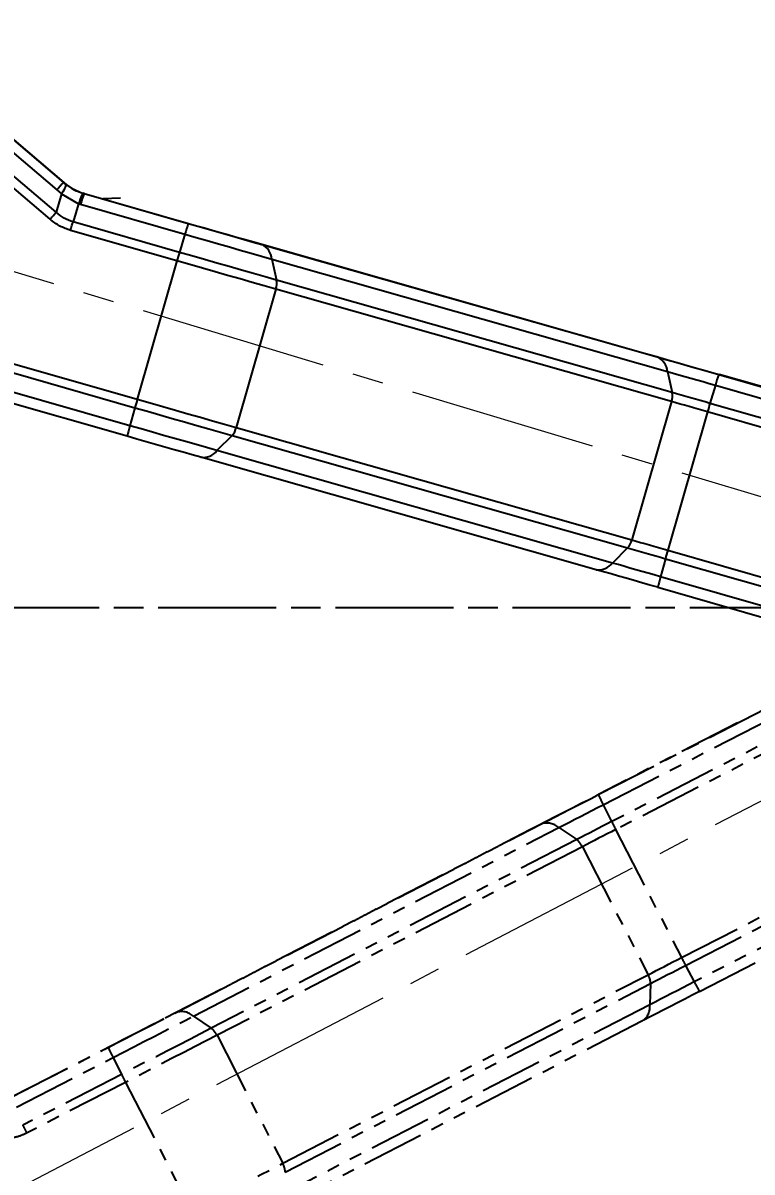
# Model space of a CAD drawing. Header units: millimetres. Extents: x 1953 to 4389, y 564 to 2287.
# Drawn here: x 3926.9 to 4001, y 1021.4 to 1138.2 of the extents above; entities that cross this region are included whole.
import ezdxf

# ---------------------------------------------------------------- set-up
doc = ezdxf.new("R2010")
doc.units = ezdxf.units.MM
for name, pattern in [('AM_ISO08W050', [18, 12, -1.5, 3, -1.5]), ('CENTER2', [28.575, 19.05, -3.175, 3.175, -3.175]), ('PHANTOM', [12.7, 6.35, -1.27, 1.27, -1.27, 1.27, -1.27])]:
    doc.linetypes.add(name, pattern=pattern)
for name, color, linetype, lineweight in [('AM_5', 3, 'Continuous', 25), ('AM_7', 4, 'AM_ISO08W050', 25), ('单点划线', 1, 'CENTER2', 13), ('标注', 3, 'Continuous', 13)]:
    doc.layers.add(name, color=color, linetype=linetype, lineweight=lineweight)
doc.styles.add('SLDTEXTSTYLE1', font='txt.shx', dxfattribs={"width": 0.7, "bigfont": 'gbcbig.shx'})
doc.dimstyles.new('SLDDIMSTYLE12$0', dxfattribs={"dimtxt": 12, "dimasz": 10, "dimexe": 0, "dimexo": 0.0625, "dimgap": 0.875, "dimtad": 1, "dimdec": 1, "dimlfac": 1.8, "dimrnd": 1e-09, "dimzin": 12, "dimdsep": 46, "dimtxsty": 'SLDTEXTSTYLE1', "dimcen": 0.09, "dimdle": 8.16, "dimclrd": 3, "dimclre": 3, "dimadec": 0, "dimazin": 3, "dimtfac": 1, "dimtdec": 1, "dimtofl": 0, "dimtmove": 0, "dimatfit": 3, "dimfxl": 0, "dimfrac": 2, "dimtolj": 1, "dimlwd": 5, "dimlwe": 5, "dimarcsym": 0})
doc.dimstyles.new('SLDDIMSTYLE12$2', dxfattribs={"dimtxt": 12, "dimasz": 10, "dimexe": 0, "dimexo": 0.0625, "dimgap": 0.875, "dimtad": 1, "dimdec": 1, "dimlfac": 1.8, "dimrnd": 1e-09, "dimzin": 12, "dimdsep": 46, "dimtxsty": 'SLDTEXTSTYLE1', "dimcen": 0.09, "dimdle": 8.16, "dimclrd": 3, "dimclre": 3, "dimadec": 0, "dimazin": 3, "dimtfac": 1, "dimtdec": 1, "dimtofl": 0, "dimtmove": 0, "dimatfit": 3, "dimfxl": 0, "dimfrac": 2, "dimtolj": 1, "dimlwd": 5, "dimlwe": 5, "dimarcsym": 0})

# ---------------------------------------------------------------- blocks, each defined once
blk = doc.blocks.new('*D78')
at = {"layer": 'Defpoints', "color": 0, "transparency": 16777216}
for p in [(3735.19, 1170.35), (3736.61, 1089.27), (4039.46, 1078.71), (4039.46, 1078.71), (3757.85, 931.93)]:
    blk.add_point(p, dxfattribs=at)
at = {"layer": '标注', "color": 3, "linetype": 'Continuous', "lineweight": 5, "transparency": 16777216}
blk.add_arc((4039.46, 1078.71), 303.03, 165.1292, 205.6373, dxfattribs=at)
at = {"layer": '标注', "color": 3, "transparency": 16777216}
for points in [[(3744.97, 1156.93), (3748.18, 1156.02), (3749.3, 1166.1)], [(3767.75, 948.34), (3764.77, 946.85), (3770.74, 938.65)]]:
    blk.add_solid(points, dxfattribs=at)
at = {"layer": '标注', "color": 0, "transparency": 16777216, "insert": (3743.61, 1050.83), "char_height": 10, "attachment_point": 5, "rotation": 275.3833, "style": 'SLDTEXTSTYLE1'}
blk.add_mtext('\\A1;60%%D', dxfattribs=at)
blk = doc.blocks.new('*D80')
at = {"layer": 'AM_5', "color": 3, "lineweight": 5, "transparency": 16777216}
blk.add_line((3788.91, 1078.74), (3787.46, 1078.74), dxfattribs=at)
at = {"layer": 'AM_5', "color": 3, "linetype": 'Continuous', "lineweight": 5, "transparency": 16777216}
blk.add_arc((4039.37, 1078.74), 251.91, 165.5129, 177.7254, dxfattribs=at)
at = {"layer": 'AM_5', "color": 3, "transparency": 16777216}
for points in [[(3793.86, 1142.21), (3797.07, 1141.31), (3798.16, 1151.39)], [(3789.32, 1088.71), (3785.99, 1088.77), (3787.46, 1078.74)]]:
    blk.add_solid(points, dxfattribs=at)
at = {"layer": 'Defpoints', "color": 0, "transparency": 16777216}
for p in [(3735.21, 1170.35), (3792.23, 1127.56), (3788.97, 1078.74), (4039.48, 1078.71), (4042.62, 1078.74)]:
    blk.add_point(p, dxfattribs=at)
at = {"layer": 'AM_5', "color": 0, "transparency": 16777216, "insert": (3783.34, 1116.46), "char_height": 12, "attachment_point": 5, "rotation": 81.6192, "style": 'SLDTEXTSTYLE1'}
blk.add_mtext('\\A1;15%%D', dxfattribs=at)
blk = doc.blocks.new('*D61')
at = {"layer": 'AM_5', "color": 3, "linetype": 'Continuous', "lineweight": 5, "transparency": 16777216}
for p, q in [((3803.06, 1152.25), (3817.15, 1199.04)), ((4044.63, 1130.53), (3826.73, 1196.16))]:
    blk.add_line(p, q, dxfattribs=at)
at = {"layer": 'AM_5', "color": 3, "lineweight": 5, "transparency": 16777216}
blk.add_line((4039.48, 1078.77), (4054.2, 1127.65), dxfattribs=at)
at = {"layer": 'AM_5', "color": 3, "transparency": 16777216}
for points in [[(3827.21, 1197.75), (3826.25, 1194.56), (3817.15, 1199.04)], [(4045.11, 1132.13), (4044.15, 1128.93), (4054.2, 1127.65)]]:
    blk.add_solid(points, dxfattribs=at)
at = {"layer": 'Defpoints', "color": 0, "transparency": 16777216}
for p in [(3817.15, 1199.04), (3803.04, 1152.19), (4039.46, 1078.71)]:
    blk.add_point(p, dxfattribs=at)
at = {"layer": 'AM_5', "color": 0, "transparency": 16777216, "insert": (3937.66, 1169.93), "char_height": 12, "attachment_point": 5, "rotation": 343.2384, "style": 'SLDTEXTSTYLE1'}
blk.add_mtext('\\A1;245', dxfattribs=at)

msp = doc.modelspace()

# ---------------------------------------------------------------- linework, layer by layer
at = {"color": 7, "linetype": 'Continuous', "lineweight": 25}
for p, q in [((3810.919, 1136.539), (3938.502, 1099.952)), ((3810.676, 1135.675), (3938.258, 1099.088)), ((3937.757, 1097.255), (3809.418, 1134.059)), ((3937.48, 1096.181), (3809.141, 1132.984)), ((3924.765, 1127.281), (3930.987, 1121.974)), ((3924.798, 1127.288), (3931.019, 1121.981)), ((3924.098, 1126.529), (3930.32, 1121.222)), ((3930.249, 1118.945), (3923.54, 1124.668)), ((3929.642, 1118.237), (3922.933, 1123.96)), ((3930.32, 1121.222), (3930.813, 1120.825)), ((3930.987, 1121.974), (3931.019, 1121.981)), ((3931.019, 1121.981), (3931.265, 1121.783)), ((3930.813, 1120.825), (3930.249, 1118.945)), ((3930.813, 1120.825), (3932.526, 1119.823)), ((3932.526, 1119.823), (3931.973, 1117.977)), ((3932.526, 1119.823), (3932.744, 1119.758)), ((3933.119, 1120.853), (3933.008, 1120.886)), ((3933.009, 1120.886), (3933.118, 1120.853)), ((3933.088, 1120.847), (3933.118, 1120.853)), ((3933.088, 1120.847), (3943.681, 1117.809)), ((3933.118, 1120.853), (3943.711, 1117.816)), ((3936.803, 1120.386), (3934.984, 1120.318)), ((3932.744, 1119.758), (3943.338, 1116.72)), ((3942.785, 1114.877), (3931.973, 1117.977)), ((3942.533, 1114.011), (3931.72, 1117.111)), ((3943.338, 1116.72), (3942.785, 1114.877)), ((3949.958, 1116.031), (3990.143, 1104.604)), ((3951.147, 1115.677), (3991.332, 1104.249)), ((3942.533, 1114.011), (3938.502, 1099.952)), ((3952.175, 1114.196), (3952.658, 1112.057)), ((3952.175, 1114.196), (3992.36, 1102.769)), ((3992.843, 1100.629), (3952.658, 1112.057)), ((3952.589, 1111.138), (3948.558, 1097.08)), ((3992.774, 1099.711), (3952.589, 1111.138)), ((3992.36, 1102.769), (3992.843, 1100.629)), ((3997.579, 1102.465), (4021.374, 1095.642)), ((4012.872, 1098.095), (3997.609, 1102.472)), ((3997.235, 1101.376), (3996.683, 1099.533)), ((3997.235, 1101.376), (4022.447, 1094.146)), ((3938.258, 1099.088), (3937.757, 1097.255)), ((3992.774, 1099.711), (3988.743, 1085.653)), ((4023.841, 1091.744), (3996.683, 1099.533)), ((3996.431, 1098.667), (3992.4, 1084.608)), ((4017.714, 1092.563), (3996.431, 1098.667)), ((3948.558, 1097.08), (3988.743, 1085.653)), ((3948.131, 1096.268), (3946.594, 1094.731)), ((3948.131, 1096.268), (3988.317, 1084.841)), ((3986.779, 1083.304), (3946.594, 1094.731)), ((3985.131, 1082.621), (3944.946, 1094.048)), ((3988.317, 1084.841), (3986.779, 1083.304)), ((3992.156, 1083.744), (3991.654, 1081.911)), ((3992.156, 1083.744), (4019.314, 1075.956)), ((3992.4, 1084.608), (4013.683, 1078.505)), ((4016.866, 1074.681), (3991.654, 1081.911)), ((3991.378, 1080.837), (4015.186, 1074.009))]:
    msp.add_line(p, q, dxfattribs=at)
at = {"color": 7, "linetype": 'PHANTOM', "lineweight": 25}
for p, q in [((3985.341, 1059.774), (4007.361, 1071.081)), ((3985.835, 1058.745), (4007.681, 1069.963)), ((4008.254, 1068.093), (3986.694, 1057.022)), ((3999.483, 1067.052), (3985.358, 1059.799)), ((4006.799, 1066.332), (3987.102, 1056.218)), ((3985.835, 1058.745), (3986.694, 1057.022)), ((3942.442, 1037.634), (3979.564, 1056.8)), ((3941.332, 1037.079), (3978.455, 1056.245)), ((3944.204, 1037.258), (3981.327, 1056.424)), ((3981.327, 1056.424), (3983.144, 1055.195)), ((3987.102, 1056.218), (3993.783, 1043.208)), ((3983.144, 1055.195), (3946.021, 1036.029)), ((3983.721, 1054.477), (3946.599, 1035.311)), ((3983.721, 1054.477), (3990.402, 1041.468)), ((3993.783, 1043.208), (4013.48, 1053.322)), ((3994.197, 1042.412), (4017.284, 1054.266)), ((4018.417, 1052.712), (3995.086, 1040.732)), ((3995.619, 1039.759), (4017.652, 1051.072)), ((3994.197, 1042.412), (3995.086, 1040.732)), ((3953.28, 1022.302), (3990.402, 1041.468)), ((3953.524, 1021.418), (3990.647, 1040.584)), ((3990.647, 1040.584), (3990.577, 1038.411)), ((3990.577, 1038.411), (3953.455, 1019.245)), ((3944.204, 1037.258), (3946.021, 1036.029)), ((3989.843, 1036.785), (3952.72, 1017.619)), ((3946.599, 1035.311), (3953.28, 1022.302)), ((3925.735, 1029.046), (3935.539, 1034.08)), ((3925.752, 1029.072), (3935.556, 1034.105)), ((3926.229, 1028.017), (3936.033, 1033.051)), ((3936.033, 1033.051), (3936.892, 1031.329)), ((3936.892, 1031.329), (3926.886, 1026.191)), ((3937.3, 1030.524), (3927.294, 1025.387)), ((3937.3, 1030.524), (3943.981, 1017.515))]:
    msp.add_line(p, q, dxfattribs=at)
at = {"color": 7, "linetype": 'Continuous', "lineweight": 25, "flags": 128}
for points in [[(3943.681, 1117.809), (3944.642, 1117.534), (3945.601, 1117.259), (3946.554, 1116.986), (3947.5, 1116.716), (3948.435, 1116.449), (3949.356, 1116.187), (3950.261, 1115.929), (3951.147, 1115.677)], [(3943.711, 1117.816), (3944.515, 1117.585), (3945.317, 1117.355), (3946.115, 1117.127), (3946.906, 1116.901), (3947.688, 1116.678), (3948.459, 1116.458), (3949.217, 1116.242), (3949.958, 1116.031)], [(3943.338, 1116.72), (3944.475, 1116.394), (3945.61, 1116.07), (3946.739, 1115.747), (3947.858, 1115.427), (3948.964, 1115.111), (3950.055, 1114.8), (3951.126, 1114.495), (3952.175, 1114.196)], [(3952.589, 1111.138), (3951.395, 1111.478), (3950.176, 1111.825), (3948.935, 1112.179), (3947.676, 1112.538), (3946.403, 1112.902), (3945.118, 1113.27), (3943.827, 1113.64), (3942.533, 1114.011)], [(3952.658, 1112.057), (3951.487, 1112.39), (3950.29, 1112.731), (3949.071, 1113.078), (3947.835, 1113.431), (3946.585, 1113.789), (3945.324, 1114.149), (3944.056, 1114.512), (3942.785, 1114.877)], [(3990.143, 1104.604), (3991.029, 1104.352), (3991.934, 1104.094), (3992.855, 1103.831), (3993.79, 1103.564), (3994.736, 1103.294), (3995.689, 1103.021), (3996.648, 1102.747), (3997.609, 1102.472)], [(3991.332, 1104.249), (3992.074, 1104.038), (3992.831, 1103.823), (3993.602, 1103.603), (3994.384, 1103.38), (3995.175, 1103.153), (3995.973, 1102.925), (3996.775, 1102.696), (3997.579, 1102.465)], [(3992.36, 1102.769), (3992.939, 1102.604), (3993.53, 1102.436), (3994.131, 1102.264), (3994.742, 1102.09), (3995.359, 1101.914), (3995.982, 1101.736), (3996.608, 1101.556), (3997.235, 1101.376)], [(3996.683, 1099.533), (3996.189, 1099.674), (3995.696, 1099.815), (3995.205, 1099.956), (3994.719, 1100.095), (3994.238, 1100.232), (3993.765, 1100.367), (3993.299, 1100.5), (3992.843, 1100.629)], [(3938.258, 1099.088), (3939.529, 1098.724), (3940.797, 1098.361), (3942.058, 1098), (3943.308, 1097.643), (3944.545, 1097.29), (3945.763, 1096.942), (3946.96, 1096.601), (3948.131, 1096.268)], [(3938.502, 1099.952), (3939.796, 1099.581), (3941.087, 1099.211), (3942.372, 1098.844), (3943.645, 1098.48), (3944.905, 1098.121), (3946.145, 1097.767), (3947.364, 1097.419), (3948.558, 1097.08)], [(3996.431, 1098.667), (3995.96, 1098.801), (3995.49, 1098.936), (3995.023, 1099.069), (3994.56, 1099.202), (3994.102, 1099.333), (3993.651, 1099.461), (3993.208, 1099.587), (3992.774, 1099.711)], [(3946.594, 1094.731), (3945.545, 1095.029), (3944.474, 1095.335), (3943.383, 1095.645), (3942.277, 1095.961), (3941.157, 1096.281), (3940.029, 1096.604), (3938.894, 1096.929), (3937.757, 1097.255)], [(3944.946, 1094.048), (3944.06, 1094.301), (3943.155, 1094.558), (3942.233, 1094.821), (3941.299, 1095.088), (3940.353, 1095.358), (3939.4, 1095.631), (3938.441, 1095.905), (3937.48, 1096.181)], [(3988.317, 1084.841), (3988.772, 1084.711), (3989.238, 1084.578), (3989.711, 1084.443), (3990.192, 1084.306), (3990.678, 1084.167), (3991.169, 1084.027), (3991.662, 1083.886), (3992.156, 1083.744)], [(3988.743, 1085.653), (3989.177, 1085.529), (3989.62, 1085.403), (3990.071, 1085.274), (3990.529, 1085.143), (3990.992, 1085.011), (3991.459, 1084.878), (3991.929, 1084.743), (3992.4, 1084.608)], [(3991.378, 1080.837), (3990.574, 1081.067), (3989.772, 1081.297), (3988.974, 1081.525), (3988.183, 1081.751), (3987.4, 1081.975), (3986.63, 1082.194), (3985.872, 1082.41), (3985.131, 1082.621)], [(3991.654, 1081.911), (3991.027, 1082.091), (3990.401, 1082.27), (3989.778, 1082.448), (3989.16, 1082.625), (3988.55, 1082.799), (3987.948, 1082.971), (3987.357, 1083.139), (3986.779, 1083.304)]]:
    msp.add_lwpolyline(points, dxfattribs=at)
at = {"color": 7, "linetype": 'PHANTOM', "lineweight": 25, "flags": 128}
for points in [[(3978.455, 1056.245), (3979.273, 1056.668), (3980.11, 1057.099), (3980.961, 1057.538), (3981.826, 1057.983), (3982.7, 1058.433), (3983.582, 1058.886), (3984.469, 1059.342), (3985.358, 1059.799)], [(3979.564, 1056.8), (3980.249, 1057.154), (3980.949, 1057.515), (3981.662, 1057.882), (3982.385, 1058.254), (3983.117, 1058.631), (3983.854, 1059.01), (3984.597, 1059.392), (3985.341, 1059.774)], [(3981.327, 1056.424), (3981.861, 1056.7), (3982.408, 1056.982), (3982.964, 1057.268), (3983.528, 1057.559), (3984.099, 1057.853), (3984.675, 1058.149), (3985.254, 1058.447), (3985.835, 1058.745)], [(3986.694, 1057.022), (3986.237, 1056.788), (3985.781, 1056.553), (3985.327, 1056.32), (3984.877, 1056.088), (3984.433, 1055.86), (3983.995, 1055.634), (3983.565, 1055.412), (3983.144, 1055.195)], [(3987.102, 1056.218), (3986.667, 1055.994), (3986.233, 1055.771), (3985.801, 1055.549), (3985.372, 1055.329), (3984.949, 1055.111), (3984.532, 1054.896), (3984.122, 1054.684), (3983.721, 1054.477)], [(3990.402, 1041.468), (3990.803, 1041.675), (3991.213, 1041.886), (3991.63, 1042.101), (3992.053, 1042.319), (3992.481, 1042.539), (3992.913, 1042.761), (3993.348, 1042.985), (3993.783, 1043.208)], [(3990.647, 1040.584), (3991.068, 1040.801), (3991.498, 1041.023), (3991.936, 1041.249), (3992.38, 1041.478), (3992.83, 1041.709), (3993.284, 1041.942), (3993.74, 1042.177), (3994.197, 1042.412)], [(3995.086, 1040.732), (3994.505, 1040.433), (3993.926, 1040.136), (3993.35, 1039.839), (3992.779, 1039.546), (3992.214, 1039.255), (3991.658, 1038.968), (3991.112, 1038.687), (3990.577, 1038.411)], [(3995.619, 1039.759), (3994.875, 1039.377), (3994.133, 1038.996), (3993.395, 1038.616), (3992.663, 1038.239), (3991.94, 1037.867), (3991.228, 1037.5), (3990.528, 1037.139), (3989.843, 1036.785)], [(3935.539, 1034.08), (3936.428, 1034.537), (3937.315, 1034.993), (3938.197, 1035.447), (3939.071, 1035.897), (3939.935, 1036.342), (3940.787, 1036.78), (3941.623, 1037.212), (3942.442, 1037.634)], [(3935.556, 1034.105), (3936.3, 1034.488), (3937.042, 1034.869), (3937.78, 1035.249), (3938.512, 1035.625), (3939.235, 1035.998), (3939.947, 1036.365), (3940.647, 1036.726), (3941.332, 1037.079)], [(3936.033, 1033.051), (3937.086, 1033.592), (3938.135, 1034.132), (3939.179, 1034.669), (3940.214, 1035.201), (3941.237, 1035.728), (3942.245, 1036.247), (3943.235, 1036.758), (3944.204, 1037.258)], [(3946.021, 1036.029), (3944.938, 1035.47), (3943.832, 1034.9), (3942.706, 1034.319), (3941.563, 1033.731), (3940.407, 1033.136), (3939.241, 1032.536), (3938.068, 1031.933), (3936.892, 1031.329)], [(3946.599, 1035.311), (3945.496, 1034.742), (3944.37, 1034.161), (3943.223, 1033.57), (3942.058, 1032.971), (3940.881, 1032.365), (3939.693, 1031.754), (3938.498, 1031.14), (3937.3, 1030.524)], [(3943.981, 1017.515), (3945.179, 1018.13), (3946.374, 1018.744), (3947.562, 1019.355), (3948.739, 1019.961), (3949.903, 1020.561), (3951.05, 1021.152), (3952.177, 1021.733), (3953.28, 1022.302)]]:
    msp.add_lwpolyline(points, dxfattribs=at)
at = {"color": 7, "linetype": 'Continuous', "lineweight": 25}
for centre, radius, start, end in [((3945.615, 1108.325), 20.007, 136.98231, 139.86093), ((3948.421, 1115.409), 16.269, 160.47233, 164.49361), ((3959.014, 1112.371), 16.269, 160.47233, 164.49361), ((3950.363, 1114.035), 1.819, 5.07762, 64.46165), ((4023.224, 1090.953), 83.921, 163.43713, 164.05307), ((3950.709, 1111.743), 1.975, 342.17658, 9.14397), ((3990.548, 1102.608), 1.819, 5.07766, 64.46203), ((4012.911, 1097.027), 16.268, 160.47228, 164.49364), ((3990.894, 1100.315), 1.975, 342.17656, 9.14413), ((4017.955, 1077.091), 82.676, 163.94748, 164.56969), ((4077.121, 1075.61), 83.921, 163.43713, 164.05307), ((3951.837, 1093.058), 14.692, 163.40044, 167.7271), ((3946.667, 1097.555), 1.95, 318.69224, 345.8928), ((3945.185, 1095.802), 1.77, 262.23993, 322.75953), ((3986.852, 1086.128), 1.95, 318.69201, 345.89284), ((4071.852, 1061.747), 82.676, 163.94748, 164.5697), ((3985.37, 1084.375), 1.77, 262.23993, 322.75953), ((4005.734, 1077.714), 14.692, 163.40041, 167.72716)]:
    msp.add_arc(centre, radius, start, end, dxfattribs=at)
at = {"color": 7, "linetype": 'PHANTOM', "lineweight": 25}
for centre, radius, start, end in [((4000.242, 1066.301), 16.268, 203.65312, 207.67448), ((3980.116, 1055.067), 1.819, 48.2585, 107.64287), ((4061.72, 1094.622), 83.921, 206.61797, 207.23391), ((3981.937, 1053.632), 1.975, 25.3574, 52.32497), ((4067.364, 1080.907), 82.676, 207.12832, 207.75054), ((3988.698, 1040.52), 1.95, 1.87285, 29.07368), ((4008.225, 1047.306), 14.692, 206.58125, 210.908), ((3988.817, 1038.228), 1.77, 305.42077, 5.94037), ((3942.993, 1035.901), 1.819, 48.25846, 107.64249), ((3944.814, 1034.466), 1.975, 25.35742, 52.32481), ((3950.44, 1040.607), 16.269, 203.65317, 207.67445), ((4011.918, 1068.929), 83.921, 206.61798, 207.23391), ((3951.575, 1021.354), 1.95, 1.87308, 29.07364)]:
    msp.add_arc(centre, radius, start, end, dxfattribs=at)
at = {"color": 7, "linetype": 'Continuous', "lineweight": 25}
for points, knots in [([(3931.233, 1121.776), (3931.238, 1121.711), (3931.248, 1121.582), (3930.958, 1121.077), (3930.813, 1120.825)], [0, 0, 0, 0, 0.5008043, 1, 1, 1, 1]), ([(3930.987, 1121.974), (3931.032, 1121.936), (3931.113, 1121.868), (3931.197, 1121.804), (3931.233, 1121.776)], [0, 0, 0, 0, 0.5576718, 1, 1, 1, 1]), ([(3931.233, 1121.776), (3931.508, 1121.586), (3932.049, 1121.212), (3932.672, 1120.989), (3932.979, 1120.879)], [0, 0, 0, 0, 0.5083155, 1, 1, 1, 1]), ([(3931.265, 1121.783), (3931.539, 1121.593), (3932.078, 1121.219), (3932.702, 1120.996), (3933.009, 1120.886)], [0, 0, 0, 0, 0.50800634, 1, 1, 1, 1]), ([(3932.979, 1120.879), (3932.942, 1120.835), (3932.869, 1120.745), (3932.64, 1120.131), (3932.526, 1119.823)], [0, 0, 0, 0, 0.5, 1, 1, 1, 1]), ([(3932.979, 1120.879), (3932.999, 1120.873), (3933.035, 1120.862), (3933.072, 1120.852), (3933.088, 1120.847)], [0, 0, 0, 0, 0.5601455, 1, 1, 1, 1]), ([(3931.973, 1117.977), (3931.663, 1118.087), (3931.033, 1118.31), (3930.514, 1118.731), (3930.249, 1118.945)], [0, 0, 0, 0, 0.4914989, 1, 1, 1, 1]), ([(3931.72, 1117.111), (3931.351, 1117.24), (3930.597, 1117.502), (3929.964, 1117.989), (3929.642, 1118.237)], [0, 0, 0, 0, 0.4902935, 1, 1, 1, 1])]:
    msp.add_open_spline(points, degree=3, knots=knots, dxfattribs=at)
for points in [[(3929.642, 1118.237), (3929.701, 1118.306), (3929.819, 1118.445), (3929.987, 1118.64), (3930.137, 1118.815), (3930.212, 1118.901), (3930.249, 1118.945)], [(3931.72, 1117.111), (3931.745, 1117.195), (3931.793, 1117.362), (3931.861, 1117.599), (3931.924, 1117.813), (3931.957, 1117.922), (3931.973, 1117.977)]]:
    msp.add_open_spline(points, degree=3, dxfattribs=at)
at = {"color": 7, "linetype": 'PHANTOM', "lineweight": 25}
msp.add_open_spline([(3927.294, 1025.387), (3926.937, 1025.228), (3926.208, 1024.903), (3925.413, 1024.825), (3925.008, 1024.785)], degree=3, knots=[0, 0, 0, 0, 0.4902935, 1, 1, 1, 1], dxfattribs=at)
msp.add_open_spline([(3927.294, 1025.387), (3927.255, 1025.464), (3927.175, 1025.619), (3927.063, 1025.839), (3926.963, 1026.038), (3926.911, 1026.14), (3926.886, 1026.191)], degree=3, dxfattribs=at)
at = {"layer": 'AM_7'}
msp.add_line((4042.624, 1078.741), (3788.972, 1078.741), dxfattribs=at)
at = {"layer": '单点划线'}
for q in [(3735.193, 1170.348), (3757.848, 931.932)]:
    msp.add_line((4039.461, 1078.706), q, dxfattribs=at)

# ---------------------------------------------------------------- dimensions: what is measured, and where the dimension line sits
at = {"layer": 'AM_5'}
dim = msp.add_linear_dim(base=(3817.154, 1199.042), p1=(4039.461, 1078.706), p2=(3803.042, 1152.189), angle=163.23837, text='245', dimstyle='SLDDIMSTYLE12$0', override={"dimlfac": 1, "dimpost": ''}, dxfattribs=at)
dim.commit()
dim.dimension.update_dxf_attribs({"geometry": '*D61', "text_midpoint": (3937.66, 1169.928)})
dim = msp.add_angular_dim_2l(base=(3792.232, 1127.561), line1=((4039.475, 1078.709), (3735.208, 1170.35)), line2=((4042.624, 1078.741), (3788.972, 1078.741)), text='15%%D', dimstyle='SLDDIMSTYLE12$2', override={"dimlfac": 1, "dimpost": ''}, dxfattribs=at)
dim.commit()
dim.dimension.update_dxf_attribs({"geometry": '*D80', "text_midpoint": (3783.345, 1116.459)})
at = {"layer": '标注'}
dim = msp.add_angular_dim_2l(base=(3736.613, 1089.273), line1=((4039.461, 1078.706), (3735.193, 1170.348)), line2=((4039.461, 1078.706), (3757.848, 931.932)), text='60%%D', dimstyle='SLDDIMSTYLE12$2', override={"dimtxt": 10, "dimadec": 3, "dimtdec": 3, "dimtzin": 0}, dxfattribs=at)
dim.commit()
dim.dimension.update_dxf_attribs({"geometry": '*D78', "text_midpoint": (3743.614, 1050.828)})

doc.saveas('drawing.dxf')
